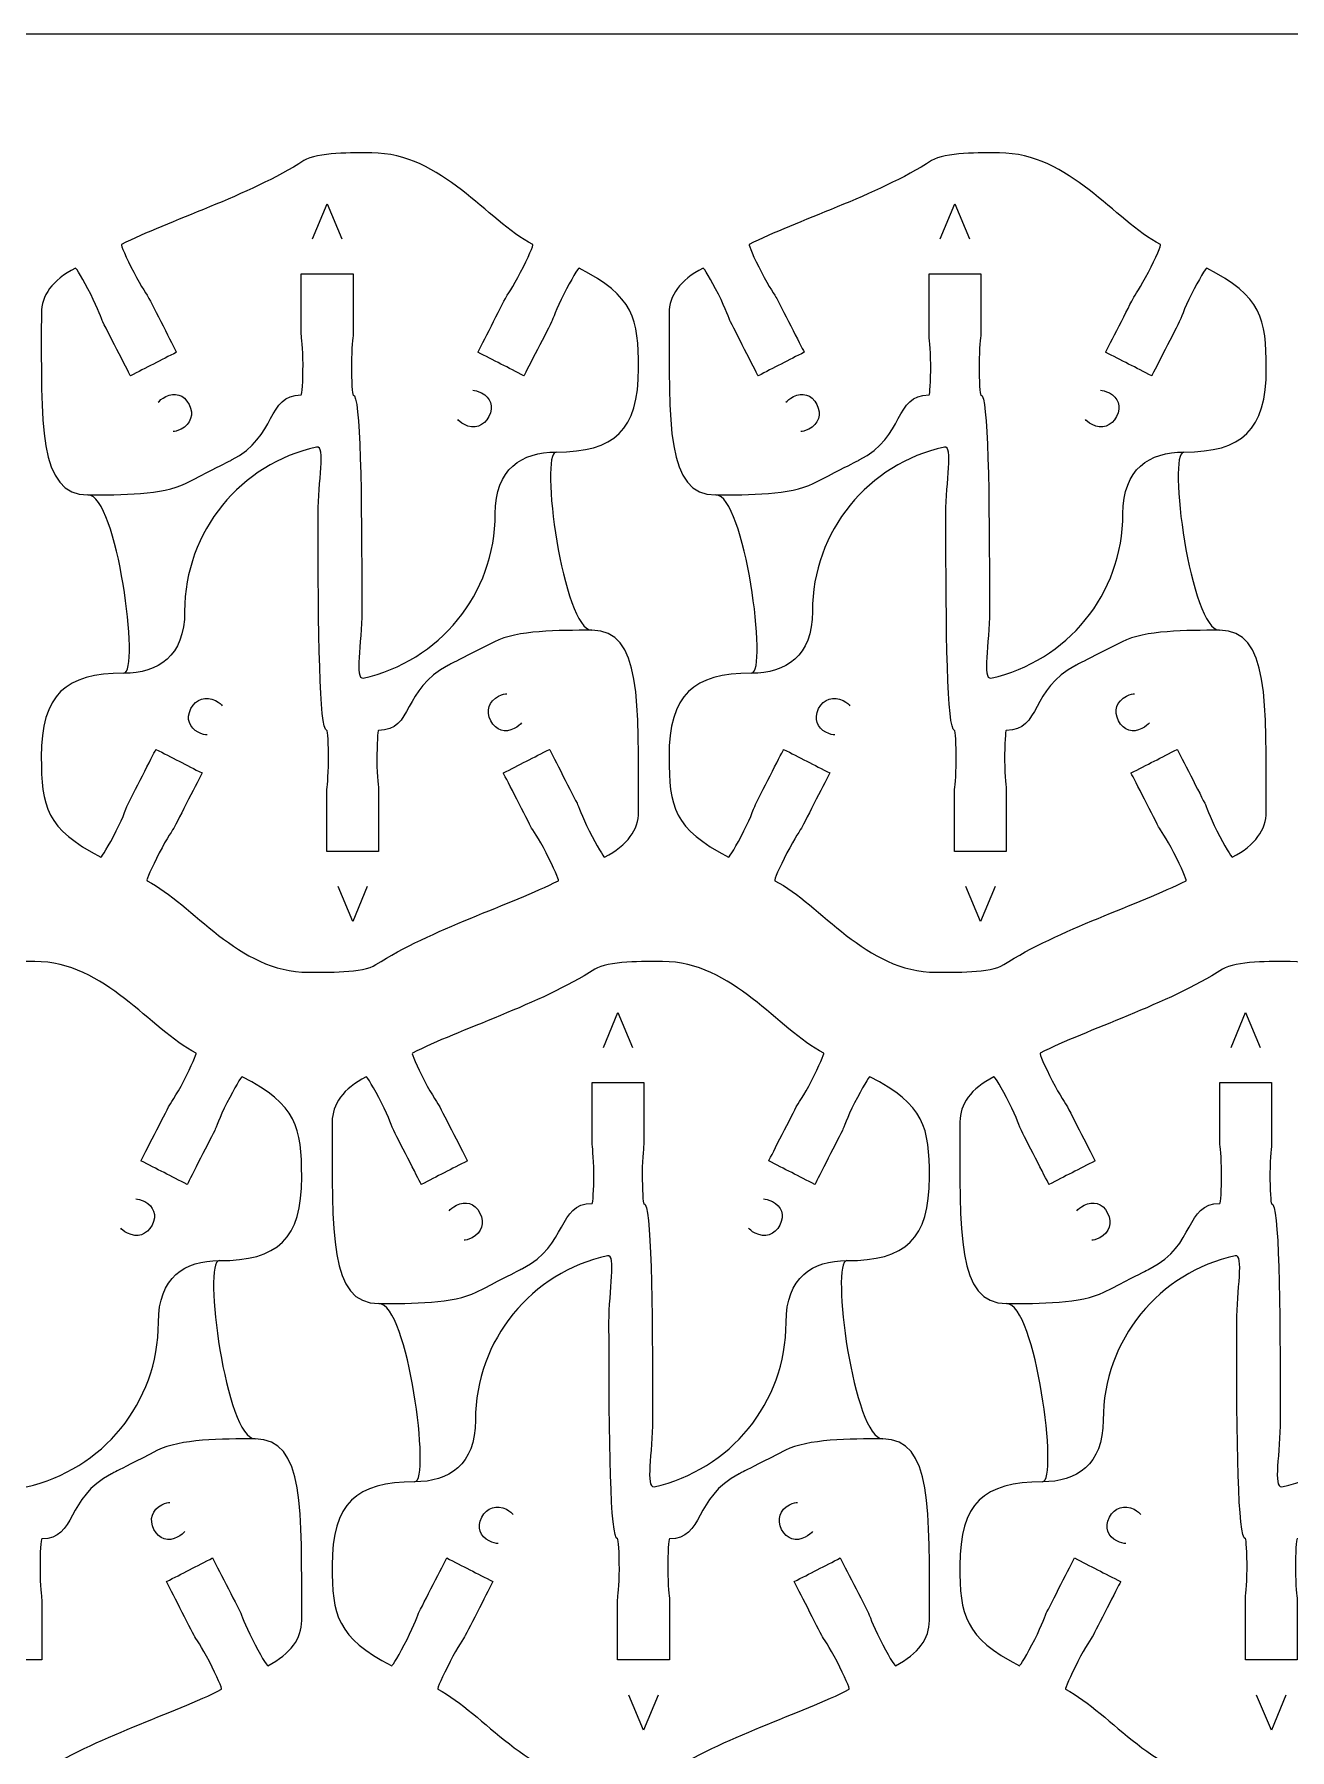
# Model space of a CAD drawing. Extents: x 0 to 300, y 0 to 300.
# Drawn here: x 77.8 to 150.5, y 200.8 to 300.1 of the extents above; entities that cross this region are included whole.
import ezdxf

# ---------------------------------------------------------------- set-up
doc = ezdxf.new("R2010")
doc.units = 0
doc.header["$MEASUREMENT"] = 0
doc.layers.add('DEFAULT', color=7, linetype='CONTINUOUS')

msp = doc.modelspace()

# ---------------------------------------------------------------- linework, layer by layer
at = {"layer": 'DEFAULT', "color": 250}
for points in [[(93.904, 288.269), (94.742, 290.29), (95.595, 288.269)], [(130.245, 288.269), (131.083, 290.29), (131.936, 288.269)], [(97.072, 250.787), (96.234, 248.766), (95.381, 250.787)], [(133.413, 250.787), (132.575, 248.766), (131.722, 250.787)], [(110.741, 241.474), (111.58, 243.496), (112.433, 241.474)], [(147.082, 241.474), (147.92, 243.496), (148.773, 241.474)], [(113.909, 203.992), (113.071, 201.971), (112.218, 203.992)], [(150.25, 203.992), (149.412, 201.971), (148.559, 203.992)]]:
    msp.add_lwpolyline(points, dxfattribs=at)
at = {"layer": 'DEFAULT', "color": 1}
for points, knots in [([(295, 0.1), (198.333, 0.1), (101.667, 0.1), (5, 0.1), (2.25, 0.1), (0, 2.35), (0, 5.1), (0, 101.767), (0, 198.433), (0, 295.1), (0, 297.85), (2.25, 300.1), (5, 300.1), (101.667, 300.1), (198.333, 300.1), (295, 300.1), (297.75, 300.1), (300, 297.85), (300, 295.1), (300, 198.433), (300, 101.767), (300, 5.1), (300, 2.35), (297.75, 0.1), (295, 0.1)], [0, 0, 0, 0, 822.047, 822.047, 822.047, 823.047, 823.047, 823.047, 1645.094, 1645.094, 1645.094, 1646.094, 1646.094, 1646.094, 2468.141, 2468.141, 2468.141, 2469.141, 2469.141, 2469.141, 3291.188, 3291.188, 3291.188, 3292.188, 3292.188, 3292.188, 3292.188]), ([(109.331, 286.569), (112.503, 284.946), (112.778, 283.631), (112.778, 280.776), (112.778, 277.156), (111.384, 275.928), (108.002, 275.928), (106.02, 275.928), (104.48, 274.956), (104.48, 272.352), (104.48, 267.696), (101.21, 263.805), (96.839, 262.845), (96.31, 262.746), (96.751, 264.852), (96.751, 266.697), (96.751, 273.629), (96.684, 279.235), (96.25, 279.235), (96.193, 279.235), (96.151, 280.018), (96.151, 280.985), (96.151, 281.955), (96.25, 282.562), (96.25, 282.738), (96.25, 283.905), (96.25, 285.071), (96.25, 286.238), (95.25, 286.238), (94.251, 286.238), (93.251, 286.238), (93.251, 285.071), (93.251, 283.905), (93.251, 282.738), (93.251, 282.562), (93.35, 281.955), (93.35, 280.985), (93.35, 280.018), (93.304, 279.235), (93.251, 279.235), (91.223, 279.235), (91.884, 276.834), (89.213, 275.468), (89.213, 275.468), (89.215, 275.465), (86.541, 274.105), (85.237, 273.442), (82.812, 273.446), (80.9, 273.446), (78.016, 273.446), (78.201, 277.491), (78.201, 283.962), (78.201, 284.969), (78.826, 285.882), (80.17, 286.569), (80.219, 286.595), (80.615, 285.916), (81.056, 285.056), (81.495, 284.194), (81.684, 283.608), (81.761, 283.454), (82.16, 282.675), (83.357, 280.335), (83.357, 280.335), (84.248, 280.791), (85.138, 281.246), (86.029, 281.702), (86.029, 281.702), (84.832, 284.038), (84.433, 284.82), (84.355, 284.975), (83.989, 285.469), (83.547, 286.329), (83.108, 287.194), (82.792, 287.909), (82.841, 287.935), (85.513, 289.302), (90.25, 290.758), (93.402, 292.794), (94.16, 293.283), (96.282, 293.236), (97.325, 293.236), (101.399, 293.236), (103.988, 289.302), (106.659, 287.936), (106.709, 287.909), (106.392, 287.194), (105.95, 286.33), (105.512, 285.469), (105.145, 284.975), (105.068, 284.82), (104.668, 284.038), (103.472, 281.702), (103.472, 281.702), (104.362, 281.247), (105.253, 280.791), (106.143, 280.336), (106.143, 280.336), (107.34, 282.675), (107.739, 283.454), (107.817, 283.608), (108.006, 284.195), (108.444, 285.056), (108.886, 285.917), (109.282, 286.596), (109.331, 286.569)], [1, 1, 1, 1, 2, 2, 2, 3, 3, 3, 4, 4, 4, 5, 5, 5, 6, 6, 6, 7, 7, 7, 8, 8, 8, 9, 9, 9, 18.92, 18.92, 18.92, 27.42, 27.42, 27.42, 37.34, 37.34, 37.34, 38.34, 38.34, 38.34, 39.34, 39.34, 39.34, 40.34, 40.34, 40.34, 41.34, 41.34, 41.34, 42.34, 42.34, 42.34, 43.34, 43.34, 43.34, 44.34, 44.34, 44.34, 45.34, 45.34, 45.34, 46.34, 46.34, 46.34, 47.34, 47.34, 47.34, 55.845472, 55.845472, 55.845472, 56.845472, 56.845472, 56.845472, 57.845472, 57.845472, 57.845472, 58.845472, 58.845472, 58.845472, 59.845472, 59.845472, 59.845472, 60.845472, 60.845472, 60.845472, 61.845472, 61.845472, 61.845472, 62.845472, 62.845472, 62.845472, 63.845472, 63.845472, 63.845472, 64.845472, 64.845472, 64.845472, 73.351835, 73.351835, 73.351835, 74.351835, 74.351835, 74.351835, 75.351835, 75.351835, 75.351835, 76.351835, 76.351835, 76.351835, 76.351835]), ([(145.672, 286.569), (148.844, 284.946), (149.119, 283.631), (149.119, 280.776), (149.119, 277.156), (147.725, 275.928), (144.343, 275.928), (142.361, 275.928), (140.821, 274.956), (140.821, 272.352), (140.821, 267.696), (137.551, 263.805), (133.18, 262.845), (132.651, 262.746), (133.092, 264.852), (133.092, 266.697), (133.092, 273.629), (133.024, 279.235), (132.591, 279.235), (132.534, 279.235), (132.492, 280.018), (132.492, 280.985), (132.492, 281.955), (132.591, 282.562), (132.591, 282.738), (132.591, 283.905), (132.591, 285.071), (132.591, 286.238), (131.591, 286.238), (130.592, 286.238), (129.592, 286.238), (129.592, 285.071), (129.592, 283.905), (129.592, 282.738), (129.592, 282.562), (129.691, 281.955), (129.691, 280.985), (129.691, 280.018), (129.645, 279.235), (129.592, 279.235), (127.563, 279.235), (128.225, 276.834), (125.554, 275.468), (125.554, 275.468), (125.555, 275.465), (122.882, 274.105), (121.578, 273.442), (119.153, 273.446), (117.241, 273.446), (114.357, 273.446), (114.542, 277.491), (114.542, 283.962), (114.542, 284.969), (115.167, 285.882), (116.511, 286.569), (116.56, 286.595), (116.955, 285.916), (117.397, 285.056), (117.836, 284.194), (118.025, 283.608), (118.103, 283.454), (118.501, 282.675), (119.698, 280.335), (119.698, 280.335), (120.589, 280.791), (121.479, 281.246), (122.37, 281.702), (122.37, 281.702), (121.173, 284.038), (120.774, 284.82), (120.696, 284.975), (120.33, 285.469), (119.888, 286.329), (119.449, 287.194), (119.133, 287.909), (119.182, 287.935), (121.853, 289.302), (126.591, 290.758), (129.743, 292.794), (130.501, 293.283), (132.623, 293.236), (133.665, 293.236), (137.74, 293.236), (140.329, 289.302), (143, 287.936), (143.049, 287.909), (142.734, 287.194), (142.291, 286.33), (141.852, 285.469), (141.486, 284.975), (141.409, 284.82), (141.009, 284.038), (139.813, 281.702), (139.813, 281.702), (140.703, 281.247), (141.594, 280.791), (142.484, 280.336), (142.484, 280.336), (143.681, 282.675), (144.08, 283.454), (144.157, 283.608), (144.347, 284.195), (144.785, 285.056), (145.227, 285.917), (145.623, 286.596), (145.672, 286.569)], [1, 1, 1, 1, 2, 2, 2, 3, 3, 3, 4, 4, 4, 5, 5, 5, 6, 6, 6, 7, 7, 7, 8, 8, 8, 9, 9, 9, 18.92, 18.92, 18.92, 27.42, 27.42, 27.42, 37.34, 37.34, 37.34, 38.34, 38.34, 38.34, 39.34, 39.34, 39.34, 40.34, 40.34, 40.34, 41.34, 41.34, 41.34, 42.34, 42.34, 42.34, 43.34, 43.34, 43.34, 44.34, 44.34, 44.34, 45.34, 45.34, 45.34, 46.34, 46.34, 46.34, 47.34, 47.34, 47.34, 55.846363, 55.846363, 55.846363, 56.846363, 56.846363, 56.846363, 57.846363, 57.846363, 57.846363, 58.846363, 58.846363, 58.846363, 59.846363, 59.846363, 59.846363, 60.846363, 60.846363, 60.846363, 61.846363, 61.846363, 61.846363, 62.846363, 62.846363, 62.846363, 63.846363, 63.846363, 63.846363, 64.846363, 64.846363, 64.846363, 73.352725, 73.352725, 73.352725, 74.352725, 74.352725, 74.352725, 75.352725, 75.352725, 75.352725, 76.352725, 76.352725, 76.352725, 76.352725]), ([(81.647, 252.487), (78.474, 254.11), (78.199, 255.425), (78.199, 258.28), (78.199, 261.9), (79.593, 263.127), (82.976, 263.127), (84.957, 263.127), (86.497, 264.1), (86.497, 266.704), (86.497, 271.36), (89.768, 275.251), (94.139, 276.211), (94.668, 276.31), (94.227, 274.204), (94.227, 272.359), (94.227, 265.427), (94.294, 259.821), (94.728, 259.821), (94.784, 259.821), (94.826, 259.038), (94.826, 258.071), (94.826, 257.101), (94.728, 256.494), (94.728, 256.318), (94.728, 255.151), (94.728, 253.985), (94.728, 252.818), (95.727, 252.818), (96.727, 252.818), (97.726, 252.818), (97.726, 253.985), (97.726, 255.151), (97.726, 256.318), (97.726, 256.494), (97.627, 257.101), (97.627, 258.071), (97.627, 259.038), (97.673, 259.821), (97.726, 259.821), (99.755, 259.821), (99.093, 262.222), (101.765, 263.588), (101.765, 263.588), (101.763, 263.591), (104.436, 264.951), (105.74, 265.614), (108.166, 265.61), (110.077, 265.61), (112.962, 265.61), (112.776, 261.566), (112.776, 255.094), (112.776, 254.087), (112.151, 253.173), (110.808, 252.487), (110.758, 252.461), (110.363, 253.14), (109.921, 254), (109.483, 254.862), (109.293, 255.448), (109.216, 255.602), (108.817, 256.381), (107.62, 258.721), (107.62, 258.721), (106.729, 258.265), (105.839, 257.809), (104.949, 257.354), (104.949, 257.354), (106.145, 255.018), (106.544, 254.236), (106.622, 254.081), (106.988, 253.587), (107.43, 252.727), (107.869, 251.861), (108.185, 251.147), (108.136, 251.121), (105.465, 249.754), (100.727, 248.298), (97.575, 246.262), (96.817, 245.773), (94.696, 245.82), (93.653, 245.82), (89.578, 245.82), (86.989, 249.754), (84.318, 251.12), (84.269, 251.147), (84.585, 251.861), (85.027, 252.725), (85.466, 253.587), (85.832, 254.081), (85.91, 254.236), (86.309, 255.018), (87.506, 257.354), (87.506, 257.354), (86.615, 257.809), (85.725, 258.265), (84.834, 258.72), (84.834, 258.72), (83.637, 256.381), (83.238, 255.602), (83.161, 255.447), (82.971, 254.861), (82.533, 254), (82.091, 253.139), (81.696, 252.46), (81.647, 252.487)], [1, 1, 1, 1, 2, 2, 2, 3, 3, 3, 4, 4, 4, 5, 5, 5, 6, 6, 6, 7, 7, 7, 8, 8, 8, 9, 9, 9, 18.92, 18.92, 18.92, 27.42, 27.42, 27.42, 37.34, 37.34, 37.34, 38.34, 38.34, 38.34, 39.34, 39.34, 39.34, 40.34, 40.34, 40.34, 41.34, 41.34, 41.34, 42.34, 42.34, 42.34, 43.34, 43.34, 43.34, 44.34, 44.34, 44.34, 45.34, 45.34, 45.34, 46.34, 46.34, 46.34, 47.34, 47.34, 47.34, 55.845472, 55.845472, 55.845472, 56.845472, 56.845472, 56.845472, 57.845472, 57.845472, 57.845472, 58.845472, 58.845472, 58.845472, 59.845472, 59.845472, 59.845472, 60.845472, 60.845472, 60.845472, 61.845472, 61.845472, 61.845472, 62.845472, 62.845472, 62.845472, 63.845472, 63.845472, 63.845472, 64.845472, 64.845472, 64.845472, 73.351835, 73.351835, 73.351835, 74.351835, 74.351835, 74.351835, 75.351835, 75.351835, 75.351835, 76.351835, 76.351835, 76.351835, 76.351835]), ([(117.988, 252.487), (114.815, 254.11), (114.54, 255.425), (114.54, 258.28), (114.54, 261.9), (115.934, 263.127), (119.316, 263.127), (121.298, 263.127), (122.838, 264.1), (122.838, 266.704), (122.838, 271.36), (126.108, 275.251), (130.479, 276.211), (131.009, 276.31), (130.568, 274.204), (130.568, 272.359), (130.568, 265.427), (130.635, 259.821), (131.069, 259.821), (131.125, 259.821), (131.167, 259.038), (131.167, 258.071), (131.167, 257.101), (131.069, 256.494), (131.069, 256.318), (131.069, 255.151), (131.069, 253.985), (131.069, 252.818), (132.068, 252.818), (133.068, 252.818), (134.067, 252.818), (134.067, 253.985), (134.067, 255.151), (134.067, 256.318), (134.067, 256.494), (133.968, 257.101), (133.968, 258.071), (133.968, 259.038), (134.014, 259.821), (134.067, 259.821), (136.096, 259.821), (135.434, 262.222), (138.105, 263.588), (138.105, 263.588), (138.104, 263.591), (140.777, 264.951), (142.081, 265.614), (144.507, 265.61), (146.418, 265.61), (149.303, 265.61), (149.117, 261.566), (149.117, 255.094), (149.117, 254.087), (148.492, 253.173), (147.148, 252.487), (147.099, 252.461), (146.704, 253.14), (146.262, 254), (145.823, 254.862), (145.634, 255.448), (145.556, 255.602), (145.158, 256.381), (143.961, 258.721), (143.961, 258.721), (143.07, 258.265), (142.18, 257.809), (141.29, 257.354), (141.29, 257.354), (142.486, 255.018), (142.885, 254.236), (142.963, 254.081), (143.329, 253.587), (143.771, 252.727), (144.21, 251.861), (144.526, 251.147), (144.477, 251.121), (141.806, 249.754), (137.068, 248.298), (133.916, 246.262), (133.158, 245.773), (131.036, 245.82), (129.994, 245.82), (125.919, 245.82), (123.33, 249.754), (120.659, 251.12), (120.61, 251.147), (120.926, 251.861), (121.368, 252.725), (121.807, 253.587), (122.173, 254.081), (122.25, 254.236), (122.65, 255.018), (123.846, 257.354), (123.846, 257.354), (122.956, 257.809), (122.065, 258.265), (121.175, 258.72), (121.175, 258.72), (119.978, 256.381), (119.579, 255.602), (119.502, 255.447), (119.312, 254.861), (118.874, 254), (118.432, 253.139), (118.037, 252.46), (117.988, 252.487)], [1, 1, 1, 1, 2, 2, 2, 3, 3, 3, 4, 4, 4, 5, 5, 5, 6, 6, 6, 7, 7, 7, 8, 8, 8, 9, 9, 9, 18.92, 18.92, 18.92, 27.42, 27.42, 27.42, 37.34, 37.34, 37.34, 38.34, 38.34, 38.34, 39.34, 39.34, 39.34, 40.34, 40.34, 40.34, 41.34, 41.34, 41.34, 42.34, 42.34, 42.34, 43.34, 43.34, 43.34, 44.34, 44.34, 44.34, 45.34, 45.34, 45.34, 46.34, 46.34, 46.34, 47.34, 47.34, 47.34, 55.845472, 55.845472, 55.845472, 56.845472, 56.845472, 56.845472, 57.845472, 57.845472, 57.845472, 58.845472, 58.845472, 58.845472, 59.845472, 59.845472, 59.845472, 60.845472, 60.845472, 60.845472, 61.845472, 61.845472, 61.845472, 62.845472, 62.845472, 62.845472, 63.845472, 63.845472, 63.845472, 64.845472, 64.845472, 64.845472, 73.351835, 73.351835, 73.351835, 74.351835, 74.351835, 74.351835, 75.351835, 75.351835, 75.351835, 76.351835, 76.351835, 76.351835, 76.351835]), ([(89.827, 239.774), (93, 238.151), (93.275, 236.836), (93.275, 233.982), (93.275, 230.362), (91.881, 229.134), (88.498, 229.134), (86.517, 229.134), (84.977, 228.161), (84.977, 225.558), (84.977, 220.901), (81.706, 217.01), (77.335, 216.05), (76.806, 215.952), (77.247, 218.058), (77.247, 219.903), (77.247, 226.835), (77.18, 232.44), (76.746, 232.44), (76.69, 232.44), (76.647, 233.224), (76.647, 234.19), (76.647, 235.16), (76.746, 235.767), (76.746, 235.944), (76.746, 237.11), (76.746, 238.277), (76.746, 239.443), (75.747, 239.443), (74.747, 239.443), (73.748, 239.443), (73.748, 238.277), (73.748, 237.11), (73.748, 235.944), (73.748, 235.767), (73.846, 235.16), (73.846, 234.19), (73.846, 233.224), (73.801, 232.44), (73.748, 232.44), (71.719, 232.44), (72.381, 230.04), (69.709, 228.674), (69.709, 228.674), (69.711, 228.67), (67.037, 227.31), (65.734, 226.647), (63.308, 226.651), (61.397, 226.651), (58.512, 226.651), (58.698, 230.696), (58.698, 237.167), (58.698, 238.175), (59.323, 239.088), (60.666, 239.774), (60.716, 239.801), (61.111, 239.122), (61.553, 238.261), (61.991, 237.4), (62.181, 236.814), (62.258, 236.659), (62.657, 235.88), (63.854, 233.541), (63.854, 233.541), (64.745, 233.996), (65.635, 234.452), (66.526, 234.907), (66.526, 234.907), (65.329, 237.244), (64.93, 238.025), (64.852, 238.18), (64.485, 238.674), (64.044, 239.535), (63.605, 240.4), (63.289, 241.114), (63.338, 241.141), (66.009, 242.507), (70.747, 243.964), (73.899, 245.999), (74.656, 246.488), (76.778, 246.441), (77.821, 246.441), (81.896, 246.441), (84.484, 242.508), (87.156, 241.141), (87.205, 241.115), (86.889, 240.4), (86.447, 239.536), (86.008, 238.675), (85.642, 238.181), (85.564, 238.026), (85.165, 237.244), (83.968, 234.908), (83.968, 234.908), (84.859, 234.452), (85.749, 233.997), (86.64, 233.541), (86.64, 233.541), (87.837, 235.88), (88.236, 236.659), (88.313, 236.814), (88.503, 237.4), (88.941, 238.261), (89.383, 239.122), (89.778, 239.801), (89.827, 239.774)], [1, 1, 1, 1, 2, 2, 2, 3, 3, 3, 4, 4, 4, 5, 5, 5, 6, 6, 6, 7, 7, 7, 8, 8, 8, 9, 9, 9, 18.92, 18.92, 18.92, 27.42, 27.42, 27.42, 37.34, 37.34, 37.34, 38.34, 38.34, 38.34, 39.34, 39.34, 39.34, 40.34, 40.34, 40.34, 41.34, 41.34, 41.34, 42.34, 42.34, 42.34, 43.34, 43.34, 43.34, 44.34, 44.34, 44.34, 45.34, 45.34, 45.34, 46.34, 46.34, 46.34, 47.34, 47.34, 47.34, 55.846363, 55.846363, 55.846363, 56.846363, 56.846363, 56.846363, 57.846363, 57.846363, 57.846363, 58.846363, 58.846363, 58.846363, 59.846363, 59.846363, 59.846363, 60.846363, 60.846363, 60.846363, 61.846363, 61.846363, 61.846363, 62.846363, 62.846363, 62.846363, 63.846363, 63.846363, 63.846363, 64.846363, 64.846363, 64.846363, 73.352725, 73.352725, 73.352725, 74.352725, 74.352725, 74.352725, 75.352725, 75.352725, 75.352725, 76.352725, 76.352725, 76.352725, 76.352725]), ([(126.168, 239.774), (129.341, 238.151), (129.616, 236.836), (129.616, 233.982), (129.616, 230.362), (128.222, 229.134), (124.839, 229.134), (122.858, 229.134), (121.317, 228.161), (121.317, 225.558), (121.317, 220.901), (118.047, 217.01), (113.676, 216.05), (113.147, 215.952), (113.588, 218.058), (113.588, 219.903), (113.588, 226.835), (113.521, 232.44), (113.087, 232.44), (113.031, 232.44), (112.988, 233.224), (112.988, 234.19), (112.988, 235.16), (113.087, 235.767), (113.087, 235.944), (113.087, 237.11), (113.087, 238.277), (113.087, 239.443), (112.088, 239.443), (111.088, 239.443), (110.088, 239.443), (110.088, 238.277), (110.088, 237.11), (110.088, 235.944), (110.088, 235.767), (110.187, 235.16), (110.187, 234.19), (110.187, 233.224), (110.141, 232.44), (110.088, 232.44), (108.06, 232.44), (108.722, 230.04), (106.05, 228.674), (106.05, 228.674), (106.052, 228.67), (103.378, 227.31), (102.075, 226.647), (99.649, 226.651), (97.737, 226.651), (94.853, 226.651), (95.039, 230.696), (95.039, 237.167), (95.039, 238.175), (95.664, 239.088), (97.007, 239.774), (97.056, 239.801), (97.452, 239.122), (97.894, 238.261), (98.332, 237.4), (98.522, 236.814), (98.599, 236.659), (98.998, 235.88), (100.195, 233.541), (100.195, 233.541), (101.085, 233.996), (101.976, 234.452), (102.866, 234.907), (102.866, 234.907), (101.67, 237.244), (101.27, 238.025), (101.193, 238.18), (100.826, 238.674), (100.385, 239.535), (99.945, 240.4), (99.63, 241.114), (99.679, 241.141), (102.35, 242.507), (107.087, 243.964), (110.24, 245.999), (110.997, 246.488), (113.119, 246.441), (114.162, 246.441), (118.237, 246.441), (120.825, 242.508), (123.497, 241.141), (123.546, 241.115), (123.23, 240.4), (122.787, 239.536), (122.349, 238.675), (121.982, 238.181), (121.905, 238.026), (121.505, 237.244), (120.309, 234.908), (120.309, 234.908), (121.2, 234.452), (122.09, 233.997), (122.981, 233.541), (122.981, 233.541), (124.178, 235.88), (124.576, 236.659), (124.654, 236.814), (124.843, 237.4), (125.282, 238.261), (125.724, 239.122), (126.119, 239.801), (126.168, 239.774)], [1, 1, 1, 1, 2, 2, 2, 3, 3, 3, 4, 4, 4, 5, 5, 5, 6, 6, 6, 7, 7, 7, 8, 8, 8, 9, 9, 9, 18.92, 18.92, 18.92, 27.42, 27.42, 27.42, 37.34, 37.34, 37.34, 38.34, 38.34, 38.34, 39.34, 39.34, 39.34, 40.34, 40.34, 40.34, 41.34, 41.34, 41.34, 42.34, 42.34, 42.34, 43.34, 43.34, 43.34, 44.34, 44.34, 44.34, 45.34, 45.34, 45.34, 46.34, 46.34, 46.34, 47.34, 47.34, 47.34, 55.845472, 55.845472, 55.845472, 56.845472, 56.845472, 56.845472, 57.845472, 57.845472, 57.845472, 58.845472, 58.845472, 58.845472, 59.845472, 59.845472, 59.845472, 60.845472, 60.845472, 60.845472, 61.845472, 61.845472, 61.845472, 62.845472, 62.845472, 62.845472, 63.845472, 63.845472, 63.845472, 64.845472, 64.845472, 64.845472, 73.351835, 73.351835, 73.351835, 74.351835, 74.351835, 74.351835, 75.351835, 75.351835, 75.351835, 76.351835, 76.351835, 76.351835, 76.351835]), ([(162.509, 239.774), (165.681, 238.151), (165.957, 236.836), (165.957, 233.982), (165.957, 230.362), (164.562, 229.134), (161.18, 229.134), (159.198, 229.134), (157.658, 228.161), (157.658, 225.558), (157.658, 220.901), (154.388, 217.01), (150.017, 216.05), (149.488, 215.952), (149.929, 218.058), (149.929, 219.903), (149.929, 226.835), (149.862, 232.44), (149.428, 232.44), (149.372, 232.44), (149.329, 233.224), (149.329, 234.19), (149.329, 235.16), (149.428, 235.767), (149.428, 235.944), (149.428, 237.11), (149.428, 238.277), (149.428, 239.443), (148.428, 239.443), (147.429, 239.443), (146.429, 239.443), (146.429, 238.277), (146.429, 237.11), (146.429, 235.944), (146.429, 235.767), (146.528, 235.16), (146.528, 234.19), (146.528, 233.224), (146.482, 232.44), (146.429, 232.44), (144.401, 232.44), (145.063, 230.04), (142.391, 228.674), (142.391, 228.674), (142.393, 228.67), (139.719, 227.31), (138.416, 226.647), (135.99, 226.651), (134.078, 226.651), (131.194, 226.651), (131.379, 230.696), (131.379, 237.167), (131.379, 238.175), (132.005, 239.088), (133.348, 239.774), (133.397, 239.801), (133.793, 239.122), (134.235, 238.261), (134.673, 237.4), (134.862, 236.814), (134.94, 236.659), (135.339, 235.88), (136.536, 233.541), (136.536, 233.541), (137.426, 233.996), (138.317, 234.452), (139.207, 234.907), (139.207, 234.907), (138.011, 237.244), (137.611, 238.025), (137.534, 238.18), (137.167, 238.674), (136.725, 239.535), (136.286, 240.4), (135.971, 241.114), (136.02, 241.141), (138.691, 242.507), (143.428, 243.964), (146.581, 245.999), (147.338, 246.488), (149.46, 246.441), (150.503, 246.441), (154.577, 246.441), (157.166, 242.508), (159.838, 241.141), (159.887, 241.115), (159.571, 240.4), (159.128, 239.536), (158.69, 238.675), (158.323, 238.181), (158.246, 238.026), (157.847, 237.244), (156.65, 234.908), (156.65, 234.908), (157.541, 234.452), (158.431, 233.997), (159.322, 233.541), (159.322, 233.541), (160.519, 235.88), (160.917, 236.659), (160.995, 236.814), (161.184, 237.4), (161.622, 238.261), (162.064, 239.122), (162.46, 239.801), (162.509, 239.774)], [1, 1, 1, 1, 2, 2, 2, 3, 3, 3, 4, 4, 4, 5, 5, 5, 6, 6, 6, 7, 7, 7, 8, 8, 8, 9, 9, 9, 18.92, 18.92, 18.92, 27.42, 27.42, 27.42, 37.34, 37.34, 37.34, 38.34, 38.34, 38.34, 39.34, 39.34, 39.34, 40.34, 40.34, 40.34, 41.34, 41.34, 41.34, 42.34, 42.34, 42.34, 43.34, 43.34, 43.34, 44.34, 44.34, 44.34, 45.34, 45.34, 45.34, 46.34, 46.34, 46.34, 47.34, 47.34, 47.34, 55.846363, 55.846363, 55.846363, 56.846363, 56.846363, 56.846363, 57.846363, 57.846363, 57.846363, 58.846363, 58.846363, 58.846363, 59.846363, 59.846363, 59.846363, 60.846363, 60.846363, 60.846363, 61.846363, 61.846363, 61.846363, 62.846363, 62.846363, 62.846363, 63.846363, 63.846363, 63.846363, 64.846363, 64.846363, 64.846363, 73.352725, 73.352725, 73.352725, 74.352725, 74.352725, 74.352725, 75.352725, 75.352725, 75.352725, 76.352725, 76.352725, 76.352725, 76.352725]), ([(62.143, 205.693), (58.971, 207.316), (58.695, 208.631), (58.695, 211.485), (58.695, 215.105), (60.09, 216.333), (63.472, 216.333), (65.454, 216.333), (66.994, 217.306), (66.994, 219.909), (66.994, 224.566), (70.264, 228.457), (74.635, 229.416), (75.164, 229.515), (74.723, 227.409), (74.723, 225.564), (74.723, 218.632), (74.791, 213.026), (75.225, 213.026), (75.281, 213.026), (75.323, 212.243), (75.323, 211.277), (75.323, 210.306), (75.225, 209.7), (75.225, 209.523), (75.225, 208.357), (75.225, 207.19), (75.225, 206.024), (76.224, 206.024), (77.224, 206.024), (78.223, 206.024), (78.223, 207.19), (78.223, 208.357), (78.223, 209.523), (78.223, 209.7), (78.124, 210.306), (78.124, 211.277), (78.124, 212.243), (78.17, 213.026), (78.223, 213.026), (80.252, 213.026), (79.589, 215.427), (82.261, 216.793), (82.261, 216.793), (82.259, 216.797), (84.933, 218.157), (86.236, 218.82), (88.662, 218.816), (90.574, 218.816), (93.458, 218.816), (93.273, 214.771), (93.273, 208.3), (93.273, 207.292), (92.648, 206.379), (91.304, 205.693), (91.255, 205.666), (90.859, 206.345), (90.418, 207.206), (89.979, 208.067), (89.79, 208.653), (89.712, 208.808), (89.313, 209.586), (88.116, 211.926), (88.116, 211.926), (87.226, 211.471), (86.336, 211.015), (85.445, 210.559), (85.445, 210.559), (86.641, 208.224), (87.041, 207.442), (87.118, 207.287), (87.485, 206.792), (87.927, 205.932), (88.366, 205.067), (88.682, 204.353), (88.633, 204.326), (85.961, 202.96), (81.224, 201.503), (78.071, 199.468), (77.314, 198.979), (75.192, 199.026), (74.149, 199.026), (70.075, 199.026), (67.486, 202.959), (64.814, 204.326), (64.765, 204.352), (65.081, 205.067), (65.524, 205.931), (65.962, 206.792), (66.329, 207.286), (66.406, 207.441), (66.806, 208.223), (68.002, 210.559), (68.002, 210.559), (67.112, 211.015), (66.221, 211.47), (65.331, 211.926), (65.331, 211.926), (64.134, 209.586), (63.735, 208.808), (63.658, 208.653), (63.468, 208.067), (63.03, 207.206), (62.588, 206.345), (62.192, 205.666), (62.143, 205.693)], [1, 1, 1, 1, 2, 2, 2, 3, 3, 3, 4, 4, 4, 5, 5, 5, 6, 6, 6, 7, 7, 7, 8, 8, 8, 9, 9, 9, 18.92, 18.92, 18.92, 27.42, 27.42, 27.42, 37.34, 37.34, 37.34, 38.34, 38.34, 38.34, 39.34, 39.34, 39.34, 40.34, 40.34, 40.34, 41.34, 41.34, 41.34, 42.34, 42.34, 42.34, 43.34, 43.34, 43.34, 44.34, 44.34, 44.34, 45.34, 45.34, 45.34, 46.34, 46.34, 46.34, 47.34, 47.34, 47.34, 55.845472, 55.845472, 55.845472, 56.845472, 56.845472, 56.845472, 57.845472, 57.845472, 57.845472, 58.845472, 58.845472, 58.845472, 59.845472, 59.845472, 59.845472, 60.845472, 60.845472, 60.845472, 61.845472, 61.845472, 61.845472, 62.845472, 62.845472, 62.845472, 63.845472, 63.845472, 63.845472, 64.845472, 64.845472, 64.845472, 73.351835, 73.351835, 73.351835, 74.351835, 74.351835, 74.351835, 75.351835, 75.351835, 75.351835, 76.351835, 76.351835, 76.351835, 76.351835]), ([(98.484, 205.693), (95.311, 207.316), (95.036, 208.631), (95.036, 211.485), (95.036, 215.105), (96.431, 216.333), (99.813, 216.333), (101.794, 216.333), (103.335, 217.306), (103.335, 219.909), (103.335, 224.566), (106.605, 228.457), (110.976, 229.416), (111.505, 229.515), (111.064, 227.409), (111.064, 225.564), (111.064, 218.632), (111.131, 213.026), (111.565, 213.026), (111.621, 213.026), (111.664, 212.243), (111.664, 211.277), (111.664, 210.306), (111.565, 209.7), (111.565, 209.523), (111.565, 208.357), (111.565, 207.19), (111.565, 206.024), (112.565, 206.024), (113.564, 206.024), (114.564, 206.024), (114.564, 207.19), (114.564, 208.357), (114.564, 209.523), (114.564, 209.7), (114.465, 210.306), (114.465, 211.277), (114.465, 212.243), (114.511, 213.026), (114.564, 213.026), (116.592, 213.026), (115.93, 215.427), (118.602, 216.793), (118.602, 216.793), (118.6, 216.797), (121.274, 218.157), (122.577, 218.82), (125.003, 218.816), (126.915, 218.816), (129.799, 218.816), (129.613, 214.771), (129.613, 208.3), (129.613, 207.292), (128.988, 206.379), (127.645, 205.693), (127.596, 205.666), (127.2, 206.345), (126.758, 207.206), (126.32, 208.067), (126.131, 208.653), (126.053, 208.808), (125.654, 209.586), (124.457, 211.926), (124.457, 211.926), (123.567, 211.471), (122.676, 211.015), (121.786, 210.559), (121.786, 210.559), (122.982, 208.224), (123.382, 207.442), (123.459, 207.287), (123.826, 206.792), (124.267, 205.932), (124.707, 205.067), (125.022, 204.353), (124.973, 204.326), (122.302, 202.96), (117.565, 201.503), (114.412, 199.468), (113.655, 198.979), (111.533, 199.026), (110.49, 199.026), (106.416, 199.026), (103.827, 202.959), (101.155, 204.326), (101.106, 204.352), (101.422, 205.067), (101.865, 205.931), (102.303, 206.792), (102.67, 207.286), (102.747, 207.441), (103.146, 208.223), (104.343, 210.559), (104.343, 210.559), (103.452, 211.015), (102.562, 211.47), (101.671, 211.926), (101.671, 211.926), (100.474, 209.586), (100.076, 208.808), (99.998, 208.653), (99.809, 208.067), (99.371, 207.206), (98.929, 206.345), (98.533, 205.666), (98.484, 205.693)], [1, 1, 1, 1, 2, 2, 2, 3, 3, 3, 4, 4, 4, 5, 5, 5, 6, 6, 6, 7, 7, 7, 8, 8, 8, 9, 9, 9, 18.92, 18.92, 18.92, 27.42, 27.42, 27.42, 37.34, 37.34, 37.34, 38.34, 38.34, 38.34, 39.34, 39.34, 39.34, 40.34, 40.34, 40.34, 41.34, 41.34, 41.34, 42.34, 42.34, 42.34, 43.34, 43.34, 43.34, 44.34, 44.34, 44.34, 45.34, 45.34, 45.34, 46.34, 46.34, 46.34, 47.34, 47.34, 47.34, 55.845472, 55.845472, 55.845472, 56.845472, 56.845472, 56.845472, 57.845472, 57.845472, 57.845472, 58.845472, 58.845472, 58.845472, 59.845472, 59.845472, 59.845472, 60.845472, 60.845472, 60.845472, 61.845472, 61.845472, 61.845472, 62.845472, 62.845472, 62.845472, 63.845472, 63.845472, 63.845472, 64.845472, 64.845472, 64.845472, 73.351835, 73.351835, 73.351835, 74.351835, 74.351835, 74.351835, 75.351835, 75.351835, 75.351835, 76.351835, 76.351835, 76.351835, 76.351835]), ([(134.825, 205.693), (131.652, 207.316), (131.377, 208.631), (131.377, 211.485), (131.377, 215.105), (132.771, 216.333), (136.154, 216.333), (138.135, 216.333), (139.676, 217.306), (139.676, 219.909), (139.676, 224.566), (142.946, 228.457), (147.317, 229.416), (147.846, 229.515), (147.405, 227.409), (147.405, 225.564), (147.405, 218.632), (147.472, 213.026), (147.906, 213.026), (147.962, 213.026), (148.005, 212.243), (148.005, 211.277), (148.005, 210.306), (147.906, 209.7), (147.906, 209.523), (147.906, 208.357), (147.906, 207.19), (147.906, 206.024), (148.906, 206.024), (149.905, 206.024), (150.905, 206.024), (150.905, 207.19), (150.905, 208.357), (150.905, 209.523), (150.905, 209.7), (150.806, 210.306), (150.806, 211.277), (150.806, 212.243), (150.852, 213.026), (150.905, 213.026), (152.933, 213.026), (152.271, 215.427), (154.943, 216.793), (154.943, 216.793), (154.941, 216.797), (157.615, 218.157), (158.918, 218.82), (161.344, 218.816), (163.256, 218.816), (166.14, 218.816), (165.954, 214.771), (165.954, 208.3), (165.954, 207.292), (165.329, 206.379), (163.986, 205.693), (163.937, 205.666), (163.541, 206.345), (163.099, 207.206), (162.661, 208.067), (162.471, 208.653), (162.394, 208.808), (161.995, 209.586), (160.798, 211.926), (160.798, 211.926), (159.908, 211.471), (159.017, 211.015), (158.127, 210.559), (158.127, 210.559), (159.323, 208.224), (159.723, 207.442), (159.8, 207.287), (160.167, 206.792), (160.609, 205.932), (161.048, 205.067), (161.363, 204.353), (161.314, 204.326), (158.643, 202.96), (153.906, 201.503), (150.753, 199.468), (149.996, 198.979), (147.874, 199.026), (146.831, 199.026), (142.756, 199.026), (140.168, 202.959), (137.496, 204.326), (137.447, 204.352), (137.763, 205.067), (138.206, 205.931), (138.644, 206.792), (139.011, 207.286), (139.088, 207.441), (139.488, 208.223), (140.684, 210.559), (140.684, 210.559), (139.793, 211.015), (138.903, 211.47), (138.012, 211.926), (138.012, 211.926), (136.815, 209.586), (136.417, 208.808), (136.339, 208.653), (136.15, 208.067), (135.711, 207.206), (135.269, 206.345), (134.874, 205.666), (134.825, 205.693)], [1, 1, 1, 1, 2, 2, 2, 3, 3, 3, 4, 4, 4, 5, 5, 5, 6, 6, 6, 7, 7, 7, 8, 8, 8, 9, 9, 9, 18.92, 18.92, 18.92, 27.42, 27.42, 27.42, 37.34, 37.34, 37.34, 38.34, 38.34, 38.34, 39.34, 39.34, 39.34, 40.34, 40.34, 40.34, 41.34, 41.34, 41.34, 42.34, 42.34, 42.34, 43.34, 43.34, 43.34, 44.34, 44.34, 44.34, 45.34, 45.34, 45.34, 46.34, 46.34, 46.34, 47.34, 47.34, 47.34, 55.845472, 55.845472, 55.845472, 56.845472, 56.845472, 56.845472, 57.845472, 57.845472, 57.845472, 58.845472, 58.845472, 58.845472, 59.845472, 59.845472, 59.845472, 60.845472, 60.845472, 60.845472, 61.845472, 61.845472, 61.845472, 62.845472, 62.845472, 62.845472, 63.845472, 63.845472, 63.845472, 64.845472, 64.845472, 64.845472, 73.351835, 73.351835, 73.351835, 74.351835, 74.351835, 74.351835, 75.351835, 75.351835, 75.351835, 76.351835, 76.351835, 76.351835, 76.351835])]:
    msp.add_open_spline(points, degree=3, knots=knots, dxfattribs=at)
at = {"layer": 'DEFAULT', "color": 250}
for points in [[(84.97, 278.806), (85.033, 278.892), (85.182, 279.022), (85.401, 279.135), (85.908, 279.395), (86.453, 279.27), (86.755, 278.68), (87.044, 278.117), (86.858, 277.54), (86.3, 277.254), (86.076, 277.139), (85.91, 277.115), (85.833, 277.115)], [(103.173, 279.504), (103.28, 279.503), (103.473, 279.458), (103.692, 279.346), (104.199, 279.086), (104.416, 278.57), (104.114, 277.98), (103.825, 277.417), (103.248, 277.231), (102.69, 277.517), (102.466, 277.632), (102.35, 277.752), (102.304, 277.816)], [(121.311, 278.806), (121.374, 278.892), (121.523, 279.022), (121.742, 279.135), (122.249, 279.395), (122.794, 279.27), (123.096, 278.68), (123.385, 278.117), (123.199, 277.54), (122.641, 277.254), (122.417, 277.139), (122.251, 277.115), (122.173, 277.115)], [(139.514, 279.504), (139.621, 279.503), (139.814, 279.458), (140.032, 279.346), (140.539, 279.086), (140.757, 278.57), (140.455, 277.98), (140.166, 277.417), (139.589, 277.231), (139.031, 277.517), (138.807, 277.632), (138.691, 277.752), (138.645, 277.816)], [(87.803, 259.552), (87.696, 259.553), (87.503, 259.598), (87.284, 259.71), (86.777, 259.97), (86.56, 260.486), (86.862, 261.076), (87.151, 261.639), (87.728, 261.825), (88.286, 261.539), (88.51, 261.424), (88.626, 261.303), (88.672, 261.24)], [(106.006, 260.25), (105.943, 260.164), (105.794, 260.033), (105.575, 259.921), (105.068, 259.662), (104.523, 259.786), (104.22, 260.376), (103.932, 260.939), (104.118, 261.516), (104.676, 261.802), (104.9, 261.917), (105.066, 261.941), (105.144, 261.941)], [(124.144, 259.552), (124.037, 259.553), (123.844, 259.598), (123.625, 259.71), (123.118, 259.97), (122.901, 260.486), (123.203, 261.076), (123.492, 261.639), (124.069, 261.825), (124.626, 261.539), (124.85, 261.424), (124.967, 261.303), (125.012, 261.24)], [(142.347, 260.25), (142.284, 260.164), (142.135, 260.033), (141.916, 259.921), (141.409, 259.662), (140.863, 259.786), (140.561, 260.376), (140.273, 260.939), (140.459, 261.516), (141.016, 261.802), (141.241, 261.917), (141.406, 261.941), (141.484, 261.941)], [(83.67, 232.709), (83.777, 232.708), (83.969, 232.663), (84.188, 232.551), (84.695, 232.291), (84.912, 231.775), (84.61, 231.186), (84.322, 230.623), (83.745, 230.437), (83.187, 230.723), (82.963, 230.838), (82.846, 230.958), (82.801, 231.021)], [(101.807, 232.011), (101.871, 232.098), (102.019, 232.228), (102.238, 232.34), (102.745, 232.6), (103.291, 232.475), (103.593, 231.886), (103.882, 231.323), (103.695, 230.746), (103.138, 230.46), (102.914, 230.345), (102.748, 230.32), (102.67, 230.321)], [(120.01, 232.709), (120.118, 232.708), (120.31, 232.663), (120.529, 232.551), (121.036, 232.291), (121.253, 231.775), (120.951, 231.186), (120.663, 230.623), (120.086, 230.437), (119.528, 230.723), (119.304, 230.838), (119.187, 230.958), (119.142, 231.021)], [(138.148, 232.011), (138.211, 232.098), (138.36, 232.228), (138.579, 232.34), (139.086, 232.6), (139.632, 232.475), (139.934, 231.886), (140.222, 231.323), (140.036, 230.746), (139.479, 230.46), (139.255, 230.345), (139.089, 230.32), (139.011, 230.321)], [(86.503, 213.456), (86.439, 213.369), (86.291, 213.239), (86.072, 213.127), (85.565, 212.867), (85.019, 212.992), (84.717, 213.581), (84.428, 214.144), (84.615, 214.721), (85.172, 215.007), (85.396, 215.122), (85.562, 215.146), (85.64, 215.146)], [(104.64, 212.758), (104.533, 212.759), (104.341, 212.804), (104.122, 212.916), (103.615, 213.175), (103.398, 213.692), (103.7, 214.281), (103.988, 214.844), (104.565, 215.03), (105.123, 214.744), (105.347, 214.629), (105.464, 214.509), (105.509, 214.445)], [(122.844, 213.456), (122.78, 213.369), (122.631, 213.239), (122.413, 213.127), (121.906, 212.867), (121.36, 212.992), (121.058, 213.581), (120.769, 214.144), (120.955, 214.721), (121.513, 215.007), (121.737, 215.122), (121.903, 215.146), (121.981, 215.146)], [(140.981, 212.758), (140.874, 212.759), (140.681, 212.804), (140.463, 212.916), (139.956, 213.175), (139.738, 213.692), (140.04, 214.281), (140.329, 214.844), (140.906, 215.03), (141.464, 214.744), (141.688, 214.629), (141.805, 214.509), (141.85, 214.445)]]:
    msp.add_open_spline(points, degree=3, knots=[0, 0, 0, 0, 1, 1, 1, 2, 2, 2, 3, 3, 3, 4, 4, 4, 4], dxfattribs=at)
at = {"layer": 'DEFAULT', "color": 1}
for points in [[(108.002, 275.928), (107.027, 275.928), (108.396, 265.61), (110.077, 265.61)], [(144.343, 275.928), (143.368, 275.928), (144.737, 265.61), (146.418, 265.61)], [(82.976, 263.128), (83.951, 263.128), (82.581, 273.446), (80.9, 273.446)], [(119.316, 263.128), (120.292, 263.128), (118.922, 273.446), (117.241, 273.446)], [(88.498, 229.134), (87.523, 229.134), (88.893, 218.816), (90.574, 218.816)], [(124.839, 229.134), (123.864, 229.134), (125.234, 218.816), (126.915, 218.816)], [(99.813, 216.333), (100.788, 216.333), (99.419, 226.651), (97.738, 226.651)], [(136.154, 216.333), (137.129, 216.333), (135.759, 226.651), (134.078, 226.651)]]:
    msp.add_open_spline(points, degree=3, dxfattribs=at)

doc.saveas('drawing.dxf')
